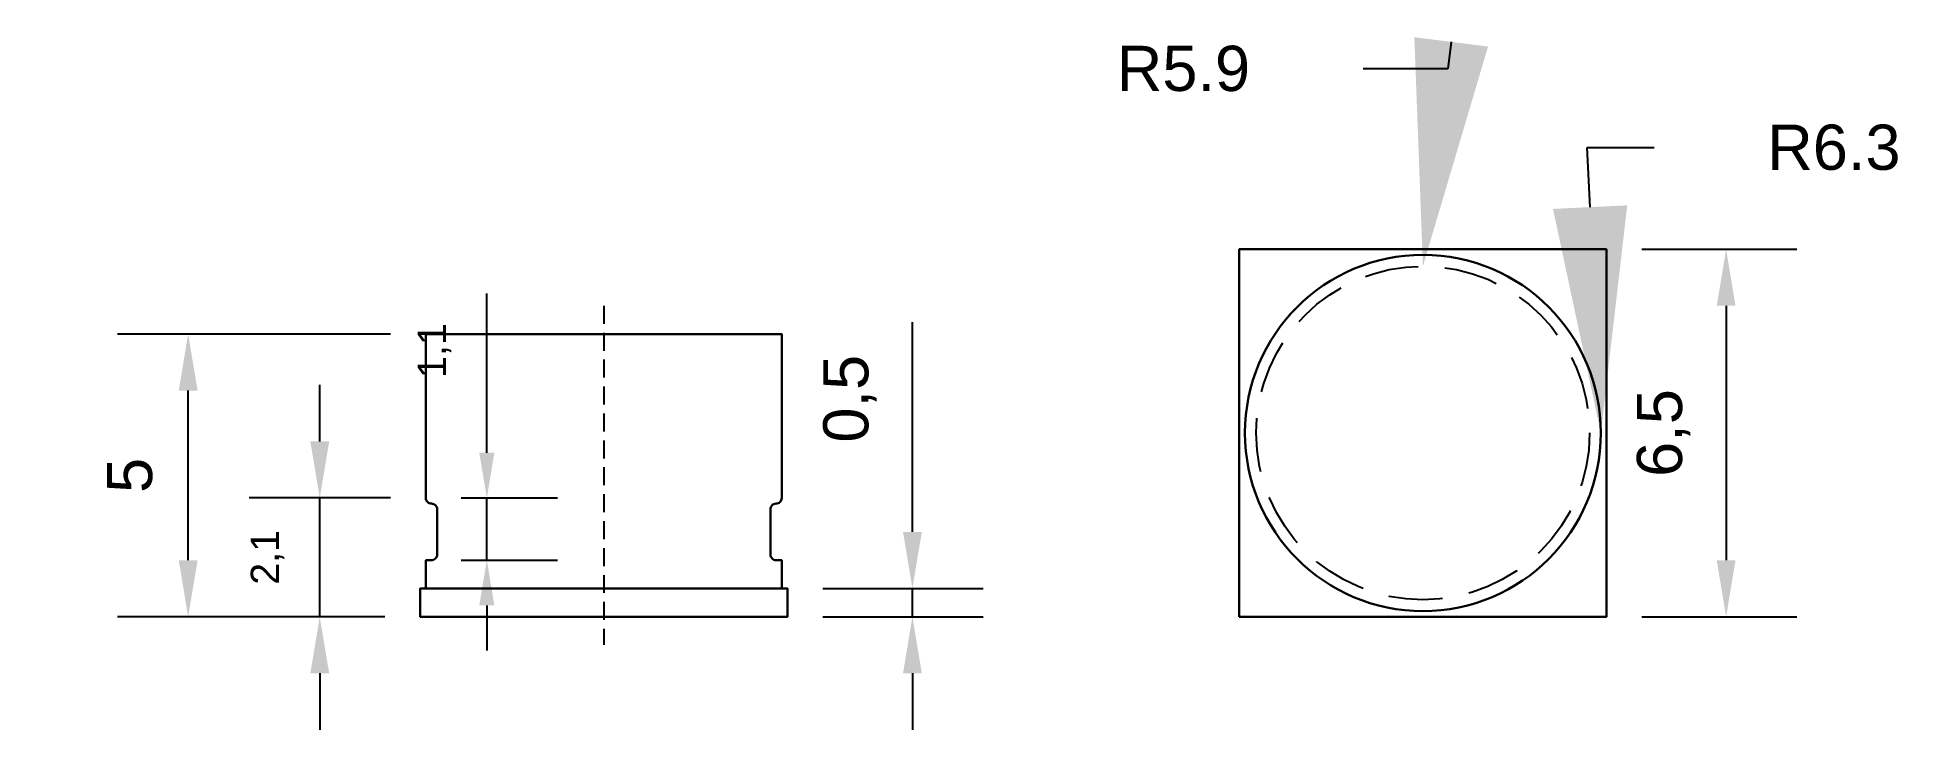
# Model space of a CAD drawing. Header units: millimetres. Extents: x 3.1 to 36.1, y 7.5 to 19.8.
import ezdxf
from ezdxf import colors
from ezdxf.entities.mleader import LeaderData, LeaderLine
from ezdxf.math import Vec2, Vec3

# ---------------------------------------------------------------- set-up
doc = ezdxf.new("R2010")
doc.units = ezdxf.units.MM
doc.linetypes.add('HIDDEN2', pattern=[4.7625, 3.175, -1.5875])
doc.layers.add('Capacitor Support', color=23, linetype='Continuous', lineweight=30)
doc.layers.add('Capacitors', color=205, linetype='Continuous', lineweight=30)
doc.layers.add('Cote', color=7, linetype='Continuous')
doc.styles.get("Standard").update_dxf_attribs({"font": 'arial.ttf'})
doc.dimstyles.new('ISO-25', dxfattribs={"dimtxt": 2.5, "dimasz": 2.5, "dimexe": 1.25, "dimexo": 0.625, "dimtad": 1, "dimtxsty": 'Standard', "dimcen": 2.5, "dimadec": 0, "dimazin": 0, "dimtfac": 1, "dimtmove": 0, "dimatfit": 3, "dimfxl": 1, "dimarcsym": 0})

# ---------------------------------------------------------------- blocks, each defined once
blk = doc.blocks.new('*D3')
at = {"layer": 'Cote', "color": 0, "lineweight": -2, "transparency": 16777216}
for p, q in [((9.375, 14.5), (4.543, 14.5)), ((5.793, 10.5), (5.793, 13.5)), ((9.275, 9.5), (4.543, 9.5))]:
    blk.add_line(p, q, dxfattribs=at)
at = {"layer": 'Cote', "color": 0, "transparency": 16777216}
for points in [[(5.626, 13.5), (5.96, 13.5), (5.793, 14.5)], [(5.626, 10.5), (5.96, 10.5), (5.793, 9.5)]]:
    blk.add_solid(points, dxfattribs=at)
at = {"layer": 'Defpoints', "color": 0, "transparency": 16777216}
for p in [(5.793, 14.5), (10, 14.5), (9.9, 9.5)]:
    blk.add_point(p, dxfattribs=at)
at = {"layer": 'Cote', "color": 0, "transparency": 16777216, "insert": (4.761, 12), "char_height": 2.5, "attachment_point": 5, "rotation": 90}
blk.add_mtext('{\\H0.32x;5}', dxfattribs=at)
blk = doc.blocks.new('*D4')
at = {"layer": 'Cote', "color": 0, "lineweight": -2, "transparency": 16777216}
for p, q in [((18.613, 11), (18.613, 14.712)), ((17.025, 10), (19.863, 10)), ((18.613, 9.5), (18.613, 10)), ((17.025, 9.5), (19.863, 9.5)), ((18.613, 8.5), (18.613, 7.5))]:
    blk.add_line(p, q, dxfattribs=at)
at = {"layer": 'Cote', "color": 0, "transparency": 16777216}
for points in [[(18.447, 11), (18.78, 11), (18.613, 10)], [(18.447, 8.5), (18.78, 8.5), (18.613, 9.5)]]:
    blk.add_solid(points, dxfattribs=at)
at = {"layer": 'Defpoints', "color": 0, "transparency": 16777216}
for p in [(16.4, 10), (18.613, 10), (16.4, 9.5)]:
    blk.add_point(p, dxfattribs=at)
at = {"layer": 'Cote', "color": 0, "transparency": 16777216, "insert": (17.508, 13.356), "char_height": 2.5, "attachment_point": 5, "rotation": 90}
blk.add_mtext('{\\H0.32x;0,5}', dxfattribs=at)
blk = doc.blocks.new('*D5')
at = {"layer": 'Cote', "color": 0, "lineweight": -2, "transparency": 16777216}
for p, q in [((31.525, 16), (34.268, 16)), ((33.018, 15), (33.018, 10.5)), ((31.525, 9.5), (34.268, 9.5))]:
    blk.add_line(p, q, dxfattribs=at)
at = {"layer": 'Cote', "color": 0, "transparency": 16777216}
for points in [[(32.851, 15), (33.184, 15), (33.018, 16)], [(32.851, 10.5), (33.184, 10.5), (33.018, 9.5)]]:
    blk.add_solid(points, dxfattribs=at)
at = {"layer": 'Defpoints', "color": 0, "transparency": 16777216}
for p in [(30.9, 16), (30.9, 9.5), (33.018, 9.5)]:
    blk.add_point(p, dxfattribs=at)
at = {"layer": 'Cote', "color": 0, "transparency": 16777216, "insert": (31.912, 12.75), "char_height": 2.5, "attachment_point": 5, "rotation": 90}
blk.add_mtext('{\\H0.32x;6,5}', dxfattribs=at)
blk = doc.blocks.new('*D8')
at = {"layer": 'Cote', "color": 0, "lineweight": -2, "transparency": 16777216}
for p, q in [((8.122, 12.6), (8.122, 13.6)), ((9.375, 11.6), (6.872, 11.6)), ((8.122, 9.5), (8.122, 11.6)), ((9.275, 9.5), (6.872, 9.5)), ((8.122, 8.5), (8.122, 7.5))]:
    blk.add_line(p, q, dxfattribs=at)
at = {"layer": 'Cote', "color": 0, "transparency": 16777216}
for points in [[(7.956, 12.6), (8.289, 12.6), (8.122, 11.6)], [(7.956, 8.5), (8.289, 8.5), (8.122, 9.5)]]:
    blk.add_solid(points, dxfattribs=at)
at = {"layer": 'Defpoints', "color": 0, "transparency": 16777216}
for p in [(8.122, 11.6), (10, 11.6), (9.9, 9.5)]:
    blk.add_point(p, dxfattribs=at)
at = {"layer": 'Cote', "color": 0, "transparency": 16777216, "insert": (7.197, 10.55), "char_height": 2.5, "attachment_point": 5, "rotation": 90}
blk.add_mtext('{\\H0.2x;2,1}', dxfattribs=at)
blk = doc.blocks.new('*D10')
at = {"layer": 'Cote', "color": 0, "lineweight": -2, "transparency": 16777216}
for p, q in [((11.08, 12.4), (11.08, 15.217)), ((10.625, 11.6), (12.33, 11.6)), ((11.08, 10.5), (11.08, 11.6)), ((10.625, 10.5), (12.33, 10.5)), ((11.08, 9.7), (11.08, 8.9))]:
    blk.add_line(p, q, dxfattribs=at)
at = {"layer": 'Cote', "color": 0, "transparency": 16777216}
for points in [[(10.946, 12.4), (11.213, 12.4), (11.08, 11.6)], [(10.946, 9.7), (11.213, 9.7), (11.08, 10.5)]]:
    blk.add_solid(points, dxfattribs=at)
at = {"layer": 'Defpoints', "color": 0, "transparency": 16777216}
for p in [(10, 11.6), (11.08, 11.6), (10, 10.5)]:
    blk.add_point(p, dxfattribs=at)
at = {"layer": 'Cote', "color": 0, "transparency": 16777216, "insert": (10.154, 14.208), "char_height": 2.5, "attachment_point": 5, "rotation": 90}
blk.add_mtext('{\\H0.2x;1,1}', dxfattribs=at)

msp = doc.modelspace()

# ---------------------------------------------------------------- linework, layer by layer
at = {"layer": 'Capacitor Support'}
for points in [[(24.4, 9.5), (30.9, 9.5), (30.9, 16), (24.4, 16)], [(13.15, 10), (16.4, 10), (16.4, 9.5), (13.15, 9.5), (9.9, 9.5), (9.9, 10)]]:
    msp.add_lwpolyline(points, close=True, dxfattribs=at)
at = {"layer": 'Capacitors'}
for q in [(10, 10), (16.3, 10)]:
    msp.add_line((13.15, 10), q, dxfattribs=at)
msp.add_lwpolyline([(10, 10), (10, 10.5), (10.1, 10.5, 0.414214), (10.2, 10.6), (10.2, 11.4, 0.414214), (10.1, 11.5), (10.1, 11.5, -0.414214), (10, 11.6), (10, 14.5), (13.15, 14.5), (16.3, 14.5), (16.3, 11.6, -0.414214), (16.2, 11.5), (16.2, 11.5, 0.414214), (16.1, 11.4), (16.1, 10.6, 0.414214), (16.2, 10.5), (16.3, 10.5), (16.3, 10)], format="xyb", close=True, dxfattribs=at)
msp.add_circle((27.65, 12.75), 3.15, dxfattribs=at)
at = {"layer": 'Capacitors', "linetype": 'HIDDEN2', "lineweight": -3, "ltscale": 0.3}
msp.add_circle((27.65, 12.75), 2.95, dxfattribs=at)
at = {"layer": 'Cote', "linetype": 'HIDDEN2', "ltscale": 0.1}
msp.add_line((13.15, 15), (13.15, 9), dxfattribs=at)

# ---------------------------------------------------------------- dimensions: what is measured, and where the dimension line sits
at = {"layer": 'Cote'}
dim = msp.add_aligned_dim(p1=(10, 10.5), p2=(10, 11.6), distance=-1.08, text='{\\H0.2x;<>}', dimstyle='ISO-25', override={"dimasz": 0.8}, dxfattribs=at)
dim.commit()
dim.dimension.update_dxf_attribs({"geometry": '*D10', "text_midpoint": (10.154, 14.208)})
for base, p1, p2, picture, middle in [((33.018, 9.5), (30.9, 16), (30.9, 9.5), '*D5', (33.018, 12.75)), ((5.793, 14.5), (9.9, 9.5), (10, 14.5), '*D3', (5.793, 12))]:
    dim = msp.add_linear_dim(base=base, p1=p1, p2=p2, angle=90, text='{\\H0.32x;<>}', dimstyle='ISO-25', override={"dimasz": 1}, dxfattribs=at)
    dim.commit()
    dim.dimension.update_dxf_attribs({"geometry": picture, "text_midpoint": middle, "dimtype": 160})
for base, p1, p2, text, picture, middle in [((18.613, 10), (16.4, 9.5), (16.4, 10), '{\\H0.32x;<>}', '*D4', (17.508, 13.356)), ((8.122, 11.6), (9.9, 9.5), (10, 11.6), '{\\H0.2x;<>}', '*D8', (7.197, 10.55))]:
    dim = msp.add_linear_dim(base=base, p1=p1, p2=p2, angle=90, text=text, dimstyle='ISO-25', override={"dimasz": 1}, dxfattribs=at)
    dim.commit()
    dim.dimension.update_dxf_attribs({"geometry": picture, "text_midpoint": middle})

# ---------------------------------------------------------------- leaders
at = {"layer": 'Cote', "linetype": 'HIDDEN2'}
ml = msp.add_multileader_mtext('Standard', dxfattribs=at)
ml.set_content('R5.9', color=256)
ml.set_leader_properties()
ml.build(insert=Vec2(0, 0))
ml.multileader.update_dxf_attribs({"dogleg_length": 1.5})
ctx = ml.context
ctx.base_point, ctx.char_height, ctx.plane_origin = Vec3(20.368, 19.193), 0.8, Vec3(27.65, 15.7)
ctx.text_align_type = 2
notes = []
notes.append((ctx, [(0, (1, 1, 0), (28.091, 19.193), (-1, 0), 1.5, [(0, [(27.65, 15.7)], 0, [])])]))
ctx.mtext.insert, ctx.mtext.alignment, ctx.mtext.flow_direction = Vec3(24.591, 19.6), 3, 5
at = {"layer": 'Cote'}
ml = msp.add_multileader_mtext('Standard', dxfattribs=at)
ml.set_content('R6.3', color=256)
ml.set_leader_properties()
ml.build(insert=Vec2(0, 0))
ctx = ml.context
ctx.base_point, ctx.char_height, ctx.plane_origin = Vec3(31.745, 17.798), 0.8, Vec3(27.65, 15.9)
notes.append((ctx, [(0, (1, 1, 0), (30.56, 17.798), (1, 0), 1.186, [(0, [(30.8, 12.75)], 0, [])])]))
ctx.mtext.insert, ctx.mtext.flow_direction = Vec3(33.745, 18.205), 5
for ctx, leaders in notes:
    for number, flags, end, landing, length, lines in leaders:
        leader = LeaderData()
        leader.index, (leader.has_last_leader_line, leader.has_dogleg_vector, leader.attachment_direction) = number, flags
        leader.last_leader_point, leader.dogleg_vector, leader.dogleg_length = Vec3(end), Vec3(landing), length
        for number, points, colour, breaks in lines:
            line = LeaderLine()
            line.index, line.vertices, line.color, line.breaks = number, Vec3.list(points), colors.encode_raw_color(colour), breaks
            leader.lines.append(line)
        ctx.leaders.append(leader)

doc.saveas('drawing.dxf')
